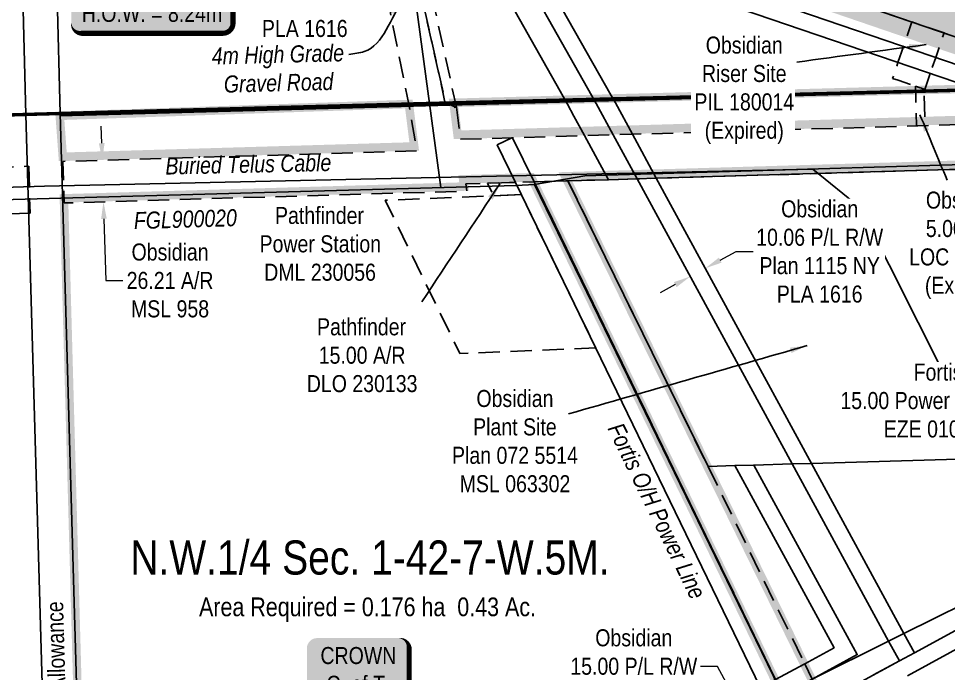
# Model space of a CAD drawing. Extents: x 633209 to 644713, y 5826006 to 5832721.
# Drawn here: x 642962 to 643508, y 5829087 to 5829472 of the extents above; entities that cross this region are included whole.
import ezdxf
from ezdxf.enums import TextEntityAlignment as Align

# ---------------------------------------------------------------- set-up
doc = ezdxf.new("R2010")
doc.units = 0
doc.header["$LTSCALE"] = 5
doc.header["$PDSIZE"] = 0.5
for name, pattern in [('DASHDOT2', [12.7, 6.35, -3.175, 0, -3.175]), ('foc-ACCESSROAD', [3.75, 2.5, -1.25]), ('foc-FLOWLINE', [3.75, 2.5, -1.25])]:
    doc.linetypes.add(name, pattern=pattern)
doc.layers.get('Defpoints').update_dxf_attribs({"color": 9})
doc.layers.add('AS-FMA BOUNDARY', color=7, linetype='Continuous', true_color=0x008f47, transparency=0.7)
doc.layers.add('AS-FMA-T', color=7, linetype='Continuous', true_color=0x00b386)
for name, color, linetype in [('AS-OWNER', 7, 'Continuous'), ('AS-POWER', 104, 'foc-POWER'), ('AS-TELUS', 224, 'foc-TEL'), ('AS-WILDLIFE', 131, 'DASHDOT2'), ('C-AR', 13, 'foc-ACCESSROAD'), ('C-RW', 13, 'Continuous'), ('C-SYMBOL', 7, 'Continuous'), ('C-WS', 13, 'foc-ACCESSROAD'), ('CG-NOTES', 7, 'Continuous'), ('F-AR', 190, 'foc-ACCESSROAD'), ('F-EZE', 190, 'foc-FLOWLINE'), ('F-RW', 190, 'Continuous'), ('F-WS', 190, 'foc-ACCESSROAD'), ('L-AREAREQUIRED', 7, 'Continuous'), ('L-ROAD-T', 7, 'Continuous'), ('L-SEC', 7, 'Continuous'), ('P-BUFFER-H 30m', 51, 'Continuous'), ('P-CROSSINGS', 250, 'Continuous')]:
    doc.layers.add(name, color=color, linetype=linetype)
for name, color, linetype, lineweight in [('C-AR-T', 13, 'Continuous', 9), ('C-RW-T', 13, 'Continuous', 9), ('C-WS-T', 13, 'Continuous', 9), ('F-AR-T', 190, 'Continuous', 9), ('F-EZE-T', 190, 'Continuous', 9), ('F-WS-T', 190, 'Continuous', 9), ('T-TEXT', 48, 'Continuous', 18)]:
    doc.layers.add(name, color=color, linetype=linetype, lineweight=lineweight)
doc.styles.add('100L', font='ARIALN.TTF', dxfattribs={"height": 11})
doc.styles.add('175L', font='ARIALN.TTF', dxfattribs={"height": 20})
doc.styles.add('80', font='ARIALN.TTF', dxfattribs={"height": 10})
doc.styles.add('80CG', font='ARIALN.TTF', dxfattribs={"height": 10})
doc.styles.add('80L', font='ARIALN.TTF', dxfattribs={"height": 10})
doc.styles.add('80LS', font='ARIALNI.TTF', dxfattribs={"height": 10})
doc.styles.add('foc-LtypeFont', font='ARIALN.TTF', dxfattribs={"height": 7.35})
doc.linetypes.add('foc-POWER', pattern='A,6,-1,["P",foc-LtypeFont,S=0.2,R=0,X=-0.625,Y=-0.75],-1.24,4', length=12.24)
doc.linetypes.add('foc-TEL', pattern='A,2,-1,["T",foc-LtypeFont,S=0.2,R=0,X=-0.425,Y=-0.75],-1.24,8', length=12.24)
doc.dimstyles.new('Compass 5 000', dxfattribs={"dimscale": 5, "dimtxt": 9, "dimasz": 2, "dimexe": 0.2, "dimexo": 0.0625, "dimgap": 0.5, "dimtad": 0, "dimtih": 1, "dimtoh": 1, "dimzin": 0, "dimdsep": 46, "dimtxsty": '80CG', "dimcen": 0.1, "dimse1": 1, "dimse2": 1, "dimclrd": 256, "dimclrt": 256, "dimaunit": 1, "dimadec": 4, "dimazin": 0, "dimtfac": 0.06, "dimtofl": 0, "dimtmove": 0, "dimatfit": 1, "dimfxl": 0.2, "dimtolj": 1, "dimtzin": 0, "dimlwd": -1, "dimarcsym": 0})

# ---------------------------------------------------------------- blocks, each defined once
blk = doc.blocks.new('label_road_undeveloped')
at = {"layer": 'L-ROAD-T', "style": '80L'}
blk.add_text('Government Road Allowance', height=10, dxfattribs=at).set_placement((0, 0), align=Align.MIDDLE_CENTER)
at = {"layer": 'T-TEXT', "style": '80LS'}
blk.add_text('(Undeveloped)', height=10, dxfattribs=at).set_placement((-154.19, 0), align=Align.MIDDLE_CENTER)
blk = doc.blocks.new('*D446')
at = {"layer": 'C-RW-T', "transparency": 16777216}
for p, q in [((643260.72, 5829535.02), (643269.52, 5829539.79)), ((643234.35, 5829520.72), (643179.19, 5829490.81)), ((643179.19, 5829490.81), (643169.19, 5829490.81))]:
    blk.add_line(p, q, dxfattribs=at)
for points in [[(643259.93, 5829536.49), (643261.52, 5829533.56), (643251.93, 5829530.26)], [(643233.56, 5829522.19), (643235.15, 5829519.26), (643243.14, 5829525.49)]]:
    blk.add_solid(points, dxfattribs=at)
at = {"layer": 'Defpoints', "color": 0, "transparency": 16777216}
for p in [(643251.93, 5829530.26), (643295.35, 5829450.19), (643286.56, 5829445.42)]:
    blk.add_point(p, dxfattribs=at)
at = {"layer": 'C-RW-T', "transparency": 16777216, "insert": (643130.1, 5829490.81), "char_height": 10, "attachment_point": 5, "style": '80CG'}
blk.add_mtext('\\A1;Obsidian\\P10.06 P/L R/W\\PPlan 1115 NY\\PPLA 1616', dxfattribs=at)
blk = doc.blocks.new('*D464')
at = {"layer": 'C-RW-T', "transparency": 16777216}
for p, q in [((643372.29, 5829091.62), (643362.29, 5829091.62)), ((643383.32, 5829071.31), (643372.29, 5829091.62)), ((643400.04, 5829040.51), (643404.82, 5829031.72))]:
    blk.add_line(p, q, dxfattribs=at)
for points in [[(643384.78, 5829072.1), (643381.85, 5829070.51), (643388.09, 5829062.52)], [(643401.51, 5829041.3), (643398.58, 5829039.71), (643395.27, 5829049.3)]]:
    blk.add_solid(points, dxfattribs=at)
at = {"layer": 'Defpoints', "color": 0, "transparency": 16777216}
for p in [(643388.09, 5829062.52), (643321.76, 5829026.49), (643328.94, 5829013.27)]:
    blk.add_point(p, dxfattribs=at)
at = {"layer": 'C-RW-T', "transparency": 16777216, "insert": (643323.2, 5829091.62), "char_height": 10, "attachment_point": 5, "style": '80CG'}
blk.add_mtext('\\A1;Obsidian\\P15.00 P/L R/W\\PPLA 064782', dxfattribs=at)
blk = doc.blocks.new('*D490')
at = {"layer": 'C-RW-T', "transparency": 16777216}
for p, q in [((643373.93, 5829329.93), (643383.22, 5829334.98)), ((643383.22, 5829334.98), (643393.22, 5829334.98)), ((643347.52, 5829315.56), (643338.74, 5829310.78))]:
    blk.add_line(p, q, dxfattribs=at)
for points in [[(643373.14, 5829331.4), (643374.73, 5829328.47), (643365.15, 5829325.15)], [(643346.73, 5829317.03), (643348.32, 5829314.1), (643356.31, 5829320.34)]]:
    blk.add_solid(points, dxfattribs=at)
at = {"layer": 'Defpoints', "color": 0, "transparency": 16777216}
for p in [(643343.68, 5829343.55), (643352.52, 5829348.36), (643365.15, 5829325.15)]:
    blk.add_point(p, dxfattribs=at)
at = {"layer": 'C-RW-T', "transparency": 16777216, "insert": (643432.3, 5829334.98), "char_height": 10, "attachment_point": 5, "style": '80CG', "bg_fill": 3, "box_fill_scale": 1.1, "bg_fill_color": 256, "bg_fill_true_color": 13158600, "bg_fill_transparency": 0}
blk.add_mtext('\\A1;Obsidian\\P10.06 P/L R/W\\PPlan 1115 NY\\PPLA 1616', dxfattribs=at)
blk = doc.blocks.new('*D516')
at = {"layer": 'Defpoints', "color": 0, "transparency": 16777216}
for p in [(643598.75, 5829258.78), (643613.7, 5829260.06), (643599.43, 5829250.79)]:
    blk.add_point(p, dxfattribs=at)
at = {"layer": 'F-EZE-T', "transparency": 16777216}
for p, q in [((643624.35, 5829252.92), (643634.31, 5829253.77)), ((643589.47, 5829249.94), (643560.88, 5829247.5))]:
    blk.add_line(p, q, dxfattribs=at)
for points in [[(643589.32, 5829251.6), (643589.61, 5829248.28), (643599.43, 5829250.79)], [(643624.21, 5829254.58), (643624.49, 5829251.26), (643614.39, 5829252.07)]]:
    blk.add_solid(points, dxfattribs=at)
at = {"layer": 'F-EZE-T', "transparency": 16777216, "insert": (643501.74, 5829247.5), "char_height": 10, "attachment_point": 5, "style": '80CG', "bg_fill": 3, "box_fill_scale": 1.1, "bg_fill_color": 256, "bg_fill_true_color": 13158600, "bg_fill_transparency": 0}
blk.add_mtext('\\A1;Fortis\\P15.00 Power Line R/W\\PEZE 010204', dxfattribs=at)
blk = doc.blocks.new('*U577')
h = blk.add_hatch(color=255)
edge = h.paths.add_edge_path()
edge.add_line((-41.5, -28.5), (41.5, -28.5))
edge.add_arc((41.5, -22.5), 6, 270, 360)
edge.add_line((47.5, -22.5), (47.5, 21))
edge.add_arc((41.5, 21), 6, 0, 90)
edge.add_line((41.5, 27), (-41.5, 27))
edge.add_arc((-41.5, 21), 6, 90, 180)
edge.add_line((-47.5, 21), (-47.5, -22.5))
edge.add_arc((-41.5, -22.5), 6, 180, 270)
at = {"color": 104, "flags": 128}
blk.add_lwpolyline([(138.8, 112.32, 0, 7.5, 0), (0, 0, 0, 0, 0)], format="xyseb", dxfattribs=at)
blk.add_lwpolyline([(-41.5, -28.5, 3, 3, 0), (41.5, -28.5, 3, 3, 0.414214), (47.5, -22.5, 3, 3, 0), (47.5, 21, 3, 0, 0.414214), (41.5, 27, 0, 0, 0), (-41.5, 27, 0, 0, 0.414214), (-47.5, 21, 0, 0, 0), (-47.5, -22.5, 0, 3, 0.414214)], format="xyseb", close=True, dxfattribs=at)
at = {"color": 104, "style": '80'}
blk.add_attdef('ENTER_TEXT_001', (-26.85, -4.92), '', height=10, dxfattribs=at)
blk = doc.blocks.new('*U384')
h = blk.add_hatch(color=255)
edge = h.paths.add_edge_path()
edge.add_line((-24, -28.5), (24, -28.5))
edge.add_arc((24, -22.5), 6, 270, 360)
edge.add_line((30, -22.5), (30, 21))
edge.add_arc((24, 21), 6, 0, 90)
edge.add_line((24, 27), (-24, 27))
edge.add_arc((-24, 21), 6, 90, 180)
edge.add_line((-30, 21), (-30, -22.5))
edge.add_arc((-24, -22.5), 6, 180, 270)
at = {"color": 14, "flags": 128}
blk.add_lwpolyline([(-24, -28.5, 3, 3, 0), (24, -28.5, 3, 3, 0.414214), (30, -22.5, 3, 3, 0), (30, 21, 3, 0, 0.414214), (24, 27, 0, 0, 0), (-24, 27, 0, 0, 0.414214), (-30, 21, 0, 0, 0), (-30, -22.5, 0, 3, 0.414214)], format="xyseb", close=True, dxfattribs=at)
at = {"color": 14, "style": '80'}
blk.add_attdef('ENTER_TEXT_001', (-26.85, -4.92), '', height=10, dxfattribs=at)
blk = doc.blocks.new('*D742')
at = {"layer": 'C-AR-T', "transparency": 16777216}
for p, q in [((643010.93, 5829398.56), (643010.64, 5829408.56)), ((643012.24, 5829354.18), (643013.3, 5829317.97)), ((643013.3, 5829317.97), (643023.3, 5829317.97))]:
    blk.add_line(p, q, dxfattribs=at)
for points in [[(643012.6, 5829398.61), (643009.27, 5829398.51), (643011.23, 5829388.57)], [(643013.91, 5829354.23), (643010.57, 5829354.14), (643011.95, 5829364.18)]]:
    blk.add_solid(points, dxfattribs=at)
at = {"layer": 'Defpoints', "color": 0, "transparency": 16777216}
for p in [(643035.31, 5829389.27), (643036.02, 5829364.89), (643011.95, 5829364.18)]:
    blk.add_point(p, dxfattribs=at)
at = {"layer": 'C-AR-T', "transparency": 16777216, "insert": (643051.04, 5829317.97), "char_height": 10, "attachment_point": 5, "style": '80CG'}
blk.add_mtext('\\A1;Obsidian\\P26.21 A/R\\PMSL 958', dxfattribs=at)

msp = doc.modelspace()

# ---------------------------------------------------------------- hatches: boundary and pattern name
at = {"layer": 'P-BUFFER-H 30m'}
h = msp.add_hatch(color=256, dxfattribs=at)
h.dxf.hatch_style = 1
edge = h.paths.add_edge_path()
edge.add_arc((642979.605, 5829679.846), 29.991, 71.31827, 91.50438, ccw=False)
edge.add_line((642989.211, 5829708.257), (643079.918, 5829677.586))
edge.add_arc((643070.311, 5829649.176), 29.991, 71.12182, 71.31827, ccw=False)
edge.add_line((643080.015, 5829677.553), (643953.738, 5829378.783))
edge.add_arc((643944.034, 5829350.406), 29.991, -61.4576, 71.12182, ccw=False)
edge.add_line((643958.364, 5829324.06), (643940.474, 5829314.33))
edge.add_arc((643926.145, 5829340.675), 29.991, 251.12182, 298.5424, ccw=False)
edge.add_line((643916.441, 5829312.298), (643055.829, 5829606.585))
edge.add_line((643055.829, 5829606.585), (642980.863, 5829631.933))
edge.add_line((642980.863, 5829631.933), (642978.818, 5829709.826))

# ---------------------------------------------------------------- linework, layer by layer
at = {"layer": 'AS-FMA BOUNDARY', "const_width": 5, "flags": 128}
for points in [[(644088.315, 5829429.724), (643910.407, 5829424.474), (643788.263, 5829420.861), (643740.871, 5829419.459), (643648.46, 5829416.419), (643605.428, 5829415.004), (643577.281, 5829414.078), (643559.042, 5829413.479), (643320.687, 5829406.468), (643309.423, 5829406.137), (643292.607, 5829405.644), (643250.437, 5829404.407), (643250.046, 5829404.392), (643219.772, 5829403.501), (643217.417, 5829422.259), (643282.616, 5829424.034), (643299.436, 5829424.491), (643310.722, 5829424.799), (643528.864, 5829430.744), (643557.328, 5829431.521), (643600.945, 5829432.712), (643787.56, 5829436.452), (644119.695, 5829446.817)], [(643432.905, 5829073.259), (643426.241, 5829086.804), (643421.833, 5829095.796), (643365.094, 5829211.55), (643282.913, 5829379.12), (643306.66, 5829379.813), (643323.48, 5829380.304), (643334.742, 5829380.639), (643559.814, 5829387.263)], [(643012.275, 5828512.208), (643009.596, 5828612.14), (643004.076, 5828811.877), (643003.611, 5828828.713), (643003.299, 5828840.008), (643002.834, 5828856.837), (643002.524, 5828868.056), (642988.757, 5829366.204), (643223.59, 5829373.11), (643223.055, 5829377.359), (643252.072, 5829378.213), (643262.999, 5829378.533), (643404.732, 5829086.507), (643409.106, 5829077.497), (643415.687, 5829063.933), (643419.935, 5829054.933), (643426.598, 5829041.654), (643627.616, 5828628.875), (643675.451, 5828530.178)]]:
    msp.add_lwpolyline(points, dxfattribs=at)
msp.add_lwpolyline([(643191.199, 5829421.545), (643194.327, 5829396.656), (642988.083, 5829390.59), (642986.311, 5829414.622), (643191.199, 5829421.545)], close=True, dxfattribs=at)
at = {"layer": 'AS-POWER', "flags": 128}
for points in [[(643132.754, 5830041.188), (643137.195, 5829935.179), (643170.16, 5829682.164), (643183.544, 5829576.473), (643195.737, 5829478.421), (643209.897, 5829372.518)], [(643265.025, 5829374.359), (643294.507, 5829379.458), (643608.076, 5829388.85), (643613.379, 5829317.593), (643594.049, 5829296.926), (643610.752, 5829101.432)], [(642819.418, 5829310.77), (642818.036, 5829361.517), (643254.231, 5829373.763), (643265.025, 5829374.359), (643675.438, 5828530.177)]]:
    msp.add_lwpolyline(points, dxfattribs=at)
at = {"layer": 'AS-TELUS', "flags": 128}
msp.add_lwpolyline([(642759.174, 5829308.869), (642746.541, 5829357.499), (642762.289, 5829366.549), (642977.279, 5829373.417), (643428.23, 5829383.391), (643456.299, 5829360.676), (643506.935, 5829259.938)], dxfattribs=at)
at = {"layer": 'AS-WILDLIFE', "const_width": 2, "flags": 128}
msp.add_lwpolyline([(644687.605, 5829461.933), (644607.769, 5829460.028), (644587.664, 5829459.548), (643787.56, 5829436.452), (643199.945, 5829421.796), (642967.278, 5829415.456), (642164.445, 5829390.112), (641360.771, 5829364.66), (641340.671, 5829364.023), (641265.547, 5829361.807), (641240.745, 5829361.075)], dxfattribs=at)
at = {"layer": 'C-AR', "flags": 128}
msp.add_lwpolyline([(643494.182, 5829408.865), (643489.185, 5829408.718), (643488.649, 5829426.945), (643488.5, 5829432.009), (643493.552, 5829430.282), (643493.646, 5829427.081), (643494.182, 5829408.865)], close=True, dxfattribs=at)
at = {"layer": 'C-AR'}
for points in [[(642753.385, 5829308.686), (642751.078, 5829342.597), (642748.945, 5829373.934), (642748.796, 5829376.125), (642749.521, 5829376.154), (642759.941, 5829376.578), (642770.443, 5829376.837), (642780.868, 5829377.428), (642796.751, 5829378.073), (642968.118, 5829385.038), (642968.876, 5829357.599), (642819.902, 5829351.543), (642807.903, 5829351.056), (642798.138, 5829350.659), (642782.629, 5829350.029), (642777.546, 5829349.824), (642770.768, 5829349.547), (642771.983, 5829331.487), (642773.497, 5829309.321)], [(643675.813, 5828530.187), (643629.204, 5828626.216), (643428.265, 5829038.997), (643421.602, 5829052.276), (643417.354, 5829061.276), (643410.773, 5829074.84), (643406.399, 5829083.85), (643264.666, 5829375.876), (643284.58, 5829376.463), (643366.761, 5829208.893), (643423.5, 5829093.139), (643427.908, 5829084.147), (643434.572, 5829070.603), (643439.002, 5829061.586), (643445.482, 5829048.382), (643480.644, 5828976.607), (643651.115, 5828626.81), (643697.911, 5828530.786)]]:
    msp.add_lwpolyline(points, dxfattribs=at)
at = {"layer": 'C-RW'}
for points in [[(643311.09, 5829403.481), (643325.147, 5829377.648), (643308.328, 5829377.156), (643294.274, 5829402.987), (643288.075, 5829414.403), (643284.283, 5829421.377), (643221.114, 5829533.612), (642986.105, 5829965.33), (642978.18, 5829979.889), (642971.304, 5829995.907), (642970.993, 5830007.752), (642970.845, 5830013.4), (642970.618, 5830022.023), (642974.963, 5830016.747), (642977.555, 5830013.571), (642982.091, 5830008.008), (642986.229, 5830000.392), (642987.504, 5829998.045), (642991.56, 5829990.577), (642994.703, 5829980.898), (643002.645, 5829966.308), (643241.868, 5829526.851), (643301.103, 5829421.834), (643311.09, 5829403.481)], [(643408.554, 5829056.493), (643004.966, 5828837.351), (643004.501, 5828854.18), (643388.789, 5829062.898), (643401.974, 5829070.059), (643410.773, 5829074.839), (643427.908, 5829084.147), (643454.301, 5829098.49), (643393.636, 5829209.707), (643416.075, 5829210.344), (643472.721, 5829106.328), (643479.084, 5829094.792), (643434.57, 5829070.611), (643417.356, 5829061.272), (643408.554, 5829056.493)]]:
    msp.add_lwpolyline(points, close=True, dxfattribs=at)
for points in [[(643005.88, 5829981.401), (643256.135, 5829521.677), (643309.876, 5829426.586), (643312.39, 5829422.142), (643322.354, 5829403.811), (643336.409, 5829377.983), (643427.445, 5829210.644), (643481.767, 5829110.798), (643487.974, 5829099.596), (643487.974, 5829099.596), (643479.084, 5829094.792), (643472.725, 5829106.331), (643416.092, 5829210.336), (643325.147, 5829377.648), (643311.09, 5829403.481), (643301.103, 5829421.834), (643241.868, 5829526.851), (643209.882, 5829585.61), (643002.645, 5829966.308)], [(643558.995, 5829428.864), (643251.776, 5829533.711), (643237.685, 5829538.512), (643216.676, 5829545.69), (643201.192, 5829550.978), (643194.835, 5829553.149), (643173.52, 5829560.432), (643056.945, 5829600.259), (642981.013, 5829626.245), (642980.584, 5829642.58), (643061.85, 5829614.684), (643171.211, 5829577.322), (643192.527, 5829570.039), (643198.884, 5829567.868), (643205.897, 5829565.473), (643226.891, 5829558.301), (643240.969, 5829553.494), (643242.608, 5829552.934), (643564.11, 5829443.173)], [(643463.927, 5829086.549), (643479.084, 5829094.792), (643487.974, 5829099.597), (643540.003, 5829127.831), (643674.294, 5829203.69), (643705.55, 5829220.69), (643792.378, 5829267.917), (644149.756, 5829462.3)], [(644150.142, 5829451.063), (643792.7, 5829256.644), (643639.409, 5829170.781), (643636.342, 5829169.116), (643627.87, 5829164.519), (643622.925, 5829161.836), (643622.133, 5829161.406), (643608.14, 5829153.807), (643607.736, 5829153.588), (643544.274, 5829119.13), (643483.756, 5829085.996)], [(643664.803, 5828529.889), (643618.183, 5828625.583), (643618.022, 5828625.913), (643419.355, 5829034.362), (643412.773, 5829047.478), (643408.554, 5829056.496), (643401.974, 5829070.061), (643397.601, 5829079.073), (643253.739, 5829375.556), (643243.078, 5829397.527), (643251.713, 5829401.735), (643252.104, 5829401.75), (643264.666, 5829375.876), (643406.399, 5829083.85), (643410.773, 5829074.84), (643417.354, 5829061.276), (643421.602, 5829052.276), (643428.265, 5829038.997), (643629.204, 5828626.216), (643675.813, 5828530.187)]]:
    msp.add_lwpolyline(points, dxfattribs=at)
at = {"layer": 'C-WS', "flags": 128}
for points in [[(643157.139, 5830001.64), (643158.888, 5829934.526), (643148.803, 5829934.264), (643142.764, 5829934.107), (643174.199, 5829680.389), (643185.33, 5829593.998), (643190.397, 5829554.665), (643191.821, 5829543.619), (643200.364, 5829477.304), (643212.742, 5829422.145), (643191.199, 5829421.545), (643180.416, 5829474.734), (643154.251, 5829677.819), (643122.517, 5829933.581), (643079.729, 5829932.467), (643078.738, 5829970.515), (643020.891, 5829969.009), (643020.547, 5829982.232), (643020.28, 5829992.481), (643020.114, 5829998.864), (643020.022, 5830002.388), (643019.856, 5830008.768), (643019.702, 5830014.668), (643029.789, 5830014.93), (643039.925, 5830015.193), (643092.076, 5830016.551), (643099.618, 5830016.747), (643156.708, 5830018.233), (643156.882, 5830011.556), (643157.139, 5830001.64)], [(643497.195, 5829439.457), (643494.005, 5829430.127), (643493.552, 5829430.282), (643488.5, 5829432.009), (643478.44, 5829435.448), (643475.087, 5829436.594), (643478.208, 5829445.852), (643481.486, 5829455.314), (643486.403, 5829469.7), (643500.594, 5829464.855), (643505.324, 5829463.24), (643500.408, 5829448.857), (643497.195, 5829439.457)], [(643219.084, 5829419.602), (643221.439, 5829400.845), (643251.713, 5829401.735), (643252.104, 5829401.75), (643294.274, 5829402.987), (643311.09, 5829403.481), (643322.354, 5829403.811), (643560.709, 5829410.822), (643578.948, 5829411.422), (643607.095, 5829412.348), (643650.127, 5829413.762), (643742.538, 5829416.803), (643789.93, 5829418.204), (643912.074, 5829421.817), (644089.982, 5829427.068), (644112.243, 5829427.717), (644145.522, 5829428.719), (644150.893, 5829428.878), (644165.885, 5829429.322), (644237.131, 5829431.431), (644259.038, 5829422.185), (644276.146, 5829414.966), (644284.407, 5829411.479), (644301.511, 5829404.26), (644411.809, 5829357.712), (644470.401, 5829359.309), (644473.724, 5829237.354), (644456.955, 5829236.898), (644441.711, 5829236.482), (644351.769, 5829234.031), (644348.446, 5829355.986), (644232.196, 5829405.047), (644166.785, 5829403.11), (644151.794, 5829402.666), (644094.455, 5829400.97), (644061.274, 5829399.983), (644039.008, 5829399.325), (643912.85, 5829395.601), (643790.675, 5829391.988), (643743.313, 5829390.587), (643720.031, 5829389.821), (643677.008, 5829388.406), (643648.873, 5829387.48), (643642.774, 5829387.279), (643626.312, 5829386.738), (643624.756, 5829386.687), (643609.743, 5829386.194), (643595.827, 5829385.736), (643591.724, 5829385.601), (643561.481, 5829384.606), (643336.409, 5829377.983), (643325.147, 5829377.648), (643308.328, 5829377.156), (643284.58, 5829376.463), (643264.666, 5829375.876), (643253.739, 5829375.556), (643224.722, 5829374.703), (643225.257, 5829370.453), (642988.832, 5829363.5), (642988.158, 5829387.886), (643195.994, 5829393.999), (643191.199, 5829421.545), (643212.742, 5829422.145), (643219.084, 5829419.602)]]:
    msp.add_lwpolyline(points, close=True, dxfattribs=at)
at = {"layer": 'C-WS', "linetype": 'ByBlock', "flags": 128}
for points in [[(643561.481, 5829384.606), (643566.245, 5829214.785), (643427.445, 5829210.644), (643416.092, 5829210.336), (643393.636, 5829209.707), (643382.423, 5829209.366), (643366.761, 5829208.893), (643284.58, 5829376.463), (643308.328, 5829377.156), (643325.147, 5829377.648), (643336.409, 5829377.983), (643561.481, 5829384.606)], [(643588.187, 5829029.812), (643480.644, 5828976.607), (643445.482, 5829048.382), (643439.002, 5829061.586), (643434.572, 5829070.603), (643427.908, 5829084.147), (643472.725, 5829106.331), (643481.767, 5829110.798), (643535.422, 5829137.402), (643540.003, 5829127.831), (643544.274, 5829119.13), (643550.901, 5829105.638), (643588.187, 5829029.812)]]:
    msp.add_lwpolyline(points, close=True, dxfattribs=at)
at = {"layer": 'F-AR', "flags": 128}
msp.add_lwpolyline([(643257.221, 5829368.38), (643240.881, 5829367.705), (643237.334, 5829375.073), (643253.739, 5829375.556), (643257.221, 5829368.38)], close=True, dxfattribs=at)
at = {"layer": 'F-EZE', "flags": 128}
msp.add_lwpolyline([(643198.147, 5829541.458), (643206.313, 5829478.071), (643219.084, 5829419.602), (643213.112, 5829419.44), (643200.364, 5829477.304), (643191.821, 5829543.619), (643190.397, 5829554.665), (643196.723, 5829552.504), (643198.147, 5829541.458)], close=True, dxfattribs=at)
at = {"layer": 'F-RW', "flags": 128}
msp.add_lwpolyline([(643939.071, 5829336.255), (644171.811, 5829256.679), (644443.742, 5829163.12), (644459.144, 5829157.849), (644599.721, 5829109.738), (644600.361, 5829088.366), (644459.735, 5829136.494), (644444.333, 5829141.765), (644172.563, 5829234.775), (644157.386, 5829239.969), (643936.976, 5829315.402), (643059.047, 5829616.05), (642980.584, 5829642.58), (642980.024, 5829663.875), (643065.484, 5829634.979)], close=True, dxfattribs=at)
msp.add_lwpolyline([(643530.531, 5829428.087), (643258.801, 5829520.773), (643244.73, 5829525.547), (643223.754, 5829532.711), (643202.707, 5829539.9), (643196.35, 5829542.071), (643175.034, 5829549.354), (643053.758, 5829590.787), (642981.296, 5829615.455), (642981.013, 5829626.245), (643056.945, 5829600.259), (643173.52, 5829560.432), (643194.835, 5829553.149), (643201.192, 5829550.978), (643216.676, 5829545.69), (643237.685, 5829538.512), (643251.776, 5829533.711), (643558.995, 5829428.864)], dxfattribs=at)
at = {"layer": 'F-RW'}
msp.add_lwpolyline([(643388.788, 5829062.899), (643004.501, 5828854.18), (643004.191, 5828865.399), (643384.415, 5829071.91), (643397.601, 5829079.073), (643406.399, 5829083.85), (643423.131, 5829092.939), (643423.5, 5829093.139), (643440.717, 5829102.497), (643382.423, 5829209.367), (643393.636, 5829209.707), (643454.301, 5829098.49), (643427.908, 5829084.147), (643410.773, 5829074.84), (643401.974, 5829070.061), (643388.788, 5829062.899)], close=True, dxfattribs=at)
at = {"layer": 'F-WS', "flags": 128}
msp.add_lwpolyline([(643300.849, 5829278.464), (643221.016, 5829275.167), (643177.319, 5829365.079), (643240.881, 5829367.705), (643257.221, 5829368.38), (643300.849, 5829278.464)], close=True, dxfattribs=at)
at = {"layer": 'L-SEC'}
for p, q in [((642945.423, 5830215.252), (642966.429, 5829415.429)), ((642965.53, 5830215.78), (642986.536, 5829415.943)), ((642965.53, 5830215.78), (642986.536, 5829415.943)), ((642967.278, 5829415.456), (641360.771, 5829364.659)), ((642966.429, 5829415.429), (642989.492, 5828611.595)), ((642986.536, 5829415.943), (643009.595, 5828612.151))]:
    msp.add_line(p, q, dxfattribs=at)
at = {"layer": 'L-SEC', "flags": 128}
msp.add_lwpolyline([(644587.664, 5829459.548), (643787.56, 5829436.452), (642986.311, 5829414.622)], dxfattribs=at)

# ---------------------------------------------------------------- block references
at = {"layer": 'AS-OWNER'}
ref = msp.add_blockref('*U384', (643161.368, 5829081.187), dxfattribs=at)
ref.add_attrib('ENTER_TEXT_001', 'CROWN', (643139.308, 5829092.959), dxfattribs={"layer": '0', "color": 14, "height": 10, "style": '80'})
ref.add_attrib('ENTER_TEXT_002', 'C. of T.', (643142.804, 5829076.115), dxfattribs={"layer": '0', "color": 14, "height": 10, "style": '80'})
ref.add_attrib('ENTER_TEXT_003', '132Z217', (643138.415, 5829059.407), dxfattribs={"layer": '0', "color": 14, "height": 10, "style": '80'})
at = {"layer": 'CG-NOTES', "xscale": 0.9996836799999999, "yscale": 0.9996836799999999, "zscale": 0.9996836799999999, "rotation": 91.60030847652281}
msp.add_blockref('label_road_undeveloped', (642985.343, 5829055.298), dxfattribs=at)
at = {"layer": 'P-CROSSINGS', "color": 104}
ref = msp.add_blockref('*U577', (643040.504, 5829491.523), dxfattribs=dict(at, xscale=0.99968368, yscale=0.99968368, zscale=0.99968368))
ref.add_attrib('ENTER_TEXT_001', "Fortis 3-Wire 'X7'", (642996.749, 5829503.428), dxfattribs={"layer": '0', "color": 104, "height": 9.99684, "style": '80'})
ref.add_attrib('ENTER_TEXT_002', 'O/H Power Line', (643000.046, 5829486.59), dxfattribs={"layer": '0', "color": 104, "height": 9.99684, "style": '80'})
ref.add_attrib('ENTER_TEXT_003', 'H.O.W. = 8.24m', (642999.217, 5829469.751), dxfattribs={"layer": '0', "color": 104, "height": 9.99684, "style": '80'})

# ---------------------------------------------------------------- texts
at = {"layer": 'AS-FMA-T', "insert": (643028.039, 5829358.061), "char_height": 9.99415, "attachment_point": 1, "rotation": 1.69053, "style": '80L'}
msp.add_mtext_dynamic_manual_height_columns('\\pi1.5904;{\\fArial Narrow|b0|i1|c0|p34;FGL900020}', width=63.21395, gutter_width=50.016, heights=[0], dxfattribs=at)
at = {"layer": 'AS-POWER', "insert": (643316.442, 5829235.911), "char_height": 9.99684, "attachment_point": 1, "rotation": 296.00197, "style": '175L'}
msp.add_mtext_dynamic_manual_height_columns('\\pi0.34734;{\\fArial Narrow|b0|i1|c0|p34;Fortis O/H Power Line}', width=112.50791, gutter_width=100, heights=[0], dxfattribs=at)
at = {"layer": 'AS-TELUS', "insert": (643048.178, 5829390.119), "char_height": 9.99684, "attachment_point": 1, "rotation": 1.26698, "style": '175L'}
msp.add_mtext_dynamic_manual_height_columns('{\\fArial Narrow|b0|i1|c0|p34;Buried Telus Cable}', width=97.24188, gutter_width=100, heights=[0], dxfattribs=at)
at = {"layer": 'C-AR-T', "insert": (643484.314, 5829370.174), "char_height": 9.99684, "attachment_point": 1, "style": '80L'}
msp.add_mtext_dynamic_manual_height_columns('\\pi10.354;Obsidian\\P\\pi10.289;5.00 A/R\\P\\pi0.47274;LOC 180057\\P\\pi9.7297;(Expired)', width=64.52701, gutter_width=50, heights=[0], dxfattribs=at)
at = {"layer": 'C-SYMBOL', "color": 3, "style": '175L'}
msp.add_text('N.W.1/4 Sec. 1-42-7-W.5M.', height=19.99367, dxfattribs=at).set_placement((643168.366, 5829139.477), align=Align.BOTTOM_CENTER)
at = {"layer": 'F-AR-T', "insert": (643130.799, 5829295.836), "char_height": 9.99684, "attachment_point": 1, "style": '80L'}
msp.add_mtext_dynamic_manual_height_columns('\\pi6.5213;Pathfinder\\P\\pi7.4896;15.00 A/R\\P\\pi0.49319;DLO 230133', width=64.52701, gutter_width=50, heights=[0], dxfattribs=at)
at = {"layer": 'F-WS-T', "insert": (643103.085, 5829361.186), "char_height": 9.99684, "width": 70.58928, "attachment_point": 1, "style": '80L'}
msp.add_mtext('\\pi9.5524;Pathfinder\\P\\pi0.48982;Power Station\\P\\pi3.2106;DML 230056', dxfattribs=at)
at = {"layer": 'L-AREAREQUIRED', "color": 5, "style": '100L'}
msp.add_text('Area Required = 0.176 ha  0.43 Ac.', height=10.99304, dxfattribs=at).set_placement((643166.94, 5829117.723), align=Align.BOTTOM_CENTER)
at = {"layer": 'T-TEXT', "insert": (643114.187, 5829455.664), "char_height": 9.99677, "width": 77.46924, "attachment_point": 2, "rotation": 1.48772, "style": '80LS'}
msp.add_mtext('4m High Grade Gravel Road', dxfattribs=at)

# ---------------------------------------------------------------- dimensions: what is measured, and where the dimension line sits
at = {"layer": 'C-AR-T', "color": 5}
dim = msp.add_linear_dim(base=(643011.946, 5829364.18), p1=(643035.307, 5829389.273), p2=(643036.024, 5829364.888), angle=271.6846, text='Obsidian\\P26.21 A/R\\PMSL 958', dimstyle='Compass 5 000', dxfattribs=at)
dim.commit()
dim.dimension.update_dxf_attribs({"geometry": '*D742', "text_midpoint": (643051.04, 5829317.974), "dimtype": 161})
at = {"layer": 'C-RW-T'}
for base, p1, p2, angle, text, picture, middle in [((643251.934, 5829530.255), (643286.562, 5829445.418), (643295.353, 5829450.186), 28.4699, 'Obsidian\\P10.06 P/L R/W\\PPlan 1115 NY\\PPLA 1616', '*D446', (643130.105, 5829490.808)), ((643388.09, 5829062.519), (643328.938, 5829013.269), (643321.757, 5829026.491), 118.50771, 'Obsidian\\P15.00 P/L R/W\\PPLA 064782', '*D464', (643323.2, 5829091.616))]:
    dim = msp.add_linear_dim(base=base, p1=p1, p2=p2, angle=angle, text=text, dimstyle='Compass 5 000', dxfattribs=at)
    dim.commit()
    dim.dimension.update_dxf_attribs({"geometry": picture, "text_midpoint": middle, "dimtype": 161})

# ---------------------------------------------------------------- leaders
at = {"layer": 'C-AR-T', "path_type": 1}
msp.add_leader([(643491.155, 5829415.214), (643507.062, 5829376.943)], dimstyle='Compass 5 000', override={"dimgap": 0.5, "dimtad": 0}, dxfattribs=at)
at = {"layer": 'C-WS-T', "path_type": 1}
msp.add_leader([(643494.753, 5829456.408), (643418.794, 5829446.134)], dimstyle='Compass 5 000', override={"dimgap": 0.5, "dimtad": 0}, dxfattribs=at)
at = {"layer": 'F-AR-T', "path_type": 1}
msp.add_leader([(643244.593, 5829374.682), (643198.883, 5829305.55)], dimstyle='Compass 5 000', override={"dimgap": 0.5, "dimtad": 0}, dxfattribs=at)
at = {"layer": 'T-TEXT', "path_type": 1}
msp.add_leader([(643187.891, 5829482.507), (643165.011, 5829452.345), (643156.005, 5829450.642)], dimstyle='Compass 5 000', override={"dimgap": 0.5, "dimtad": 0}, dxfattribs=at)

# ---------------------------------------------------------------- next in the draw order: texts
at = {"layer": 'C-WS-T', "insert": (643216.037, 5829253.775), "char_height": 10, "attachment_point": 1, "style": '80L', "bg_fill": 3, "box_fill_scale": 1.15, "bg_fill_color": 256, "bg_fill_true_color": 256, "bg_fill_transparency": 0}
msp.add_mtext_dynamic_manual_height_columns('\\pi14.798;Obsidian\\P\\pi12.884;Plant Site\\P\\pi0.48997;Plan 072 5514\\P\\pi4.9613;MSL 063302', width=73.42879, gutter_width=50.016, heights=[0], dxfattribs=at)

# ---------------------------------------------------------------- next in the draw order: dimensions: what is measured, and where the dimension line sits
at = {"layer": 'C-RW-T'}
dim = msp.add_linear_dim(base=(643365.15, 5829325.153), p1=(643343.681, 5829343.549), p2=(643352.524, 5829348.36), angle=28.54735, text='Obsidian\\P10.06 P/L R/W\\PPlan 1115 NY\\PPLA 1616', dimstyle='Compass 5 000', override={"dimtfill": 1}, dxfattribs=at)
dim.commit()
dim.dimension.update_dxf_attribs({"geometry": '*D490', "text_midpoint": (643432.302, 5829334.982), "dimtype": 161})

# ---------------------------------------------------------------- next in the draw order: texts
at = {"layer": 'C-WS-T', "insert": (643358.268, 5829461.129), "char_height": 9.99684, "attachment_point": 1, "style": '80L', "bg_fill": 3, "box_fill_scale": 1.15, "bg_fill_color": 256, "bg_fill_true_color": 256, "bg_fill_transparency": 0}
msp.add_mtext_dynamic_manual_height_columns('\\pi7.1613;Obsidian\\P\\pi4.9417;Riser Site\\P\\pi0.499;PIL 180014\\P\\pi6.5373;(Expired)', width=58.14229, gutter_width=50.016, heights=[0], dxfattribs=at)

# ---------------------------------------------------------------- next in the draw order: dimensions: what is measured, and where the dimension line sits
at = {"layer": 'F-EZE-T'}
dim = msp.add_linear_dim(base=(643599.43, 5829250.794), p1=(643613.704, 5829260.062), p2=(643598.748, 5829258.784), angle=184.88314, text='Fortis\\P15.00 Power Line R/W\\PEZE 010204', dimstyle='Compass 5 000', override={"dimtfill": 1}, dxfattribs=at)
dim.commit()
dim.dimension.update_dxf_attribs({"geometry": '*D516', "text_midpoint": (643501.739, 5829247.5), "dimtype": 161})

# ---------------------------------------------------------------- next in the draw order: leaders
at = {"layer": 'C-WS-T', "path_type": 1}
msp.add_leader([(643424.913, 5829279.769), (643284.96, 5829239.711)], dimstyle='Compass 5 000', override={"dimgap": 0.5, "dimtad": 0}, dxfattribs=at)

doc.saveas('drawing.dxf')
